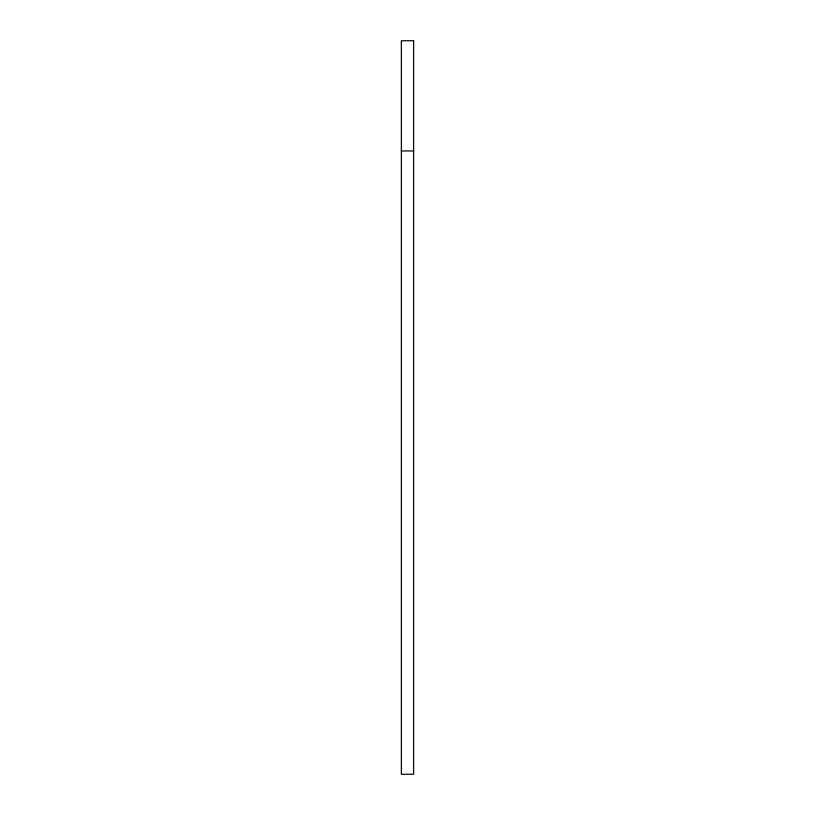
<?xml version="1.0" encoding="UTF-8"?>
<svg xmlns="http://www.w3.org/2000/svg" width="815" height="815" viewBox="0 0 815 815"><rect width="100%" height="100%" fill="white"/><g stroke="black" fill="none" stroke-linecap="round" stroke-linejoin="round"><path stroke-width="1.22" d="M401.377 150.958L413.623 150.958M413.623 40.75L401.377 40.75L401.377 774.25L413.623 774.25L413.623 40.75"/></g></svg>
